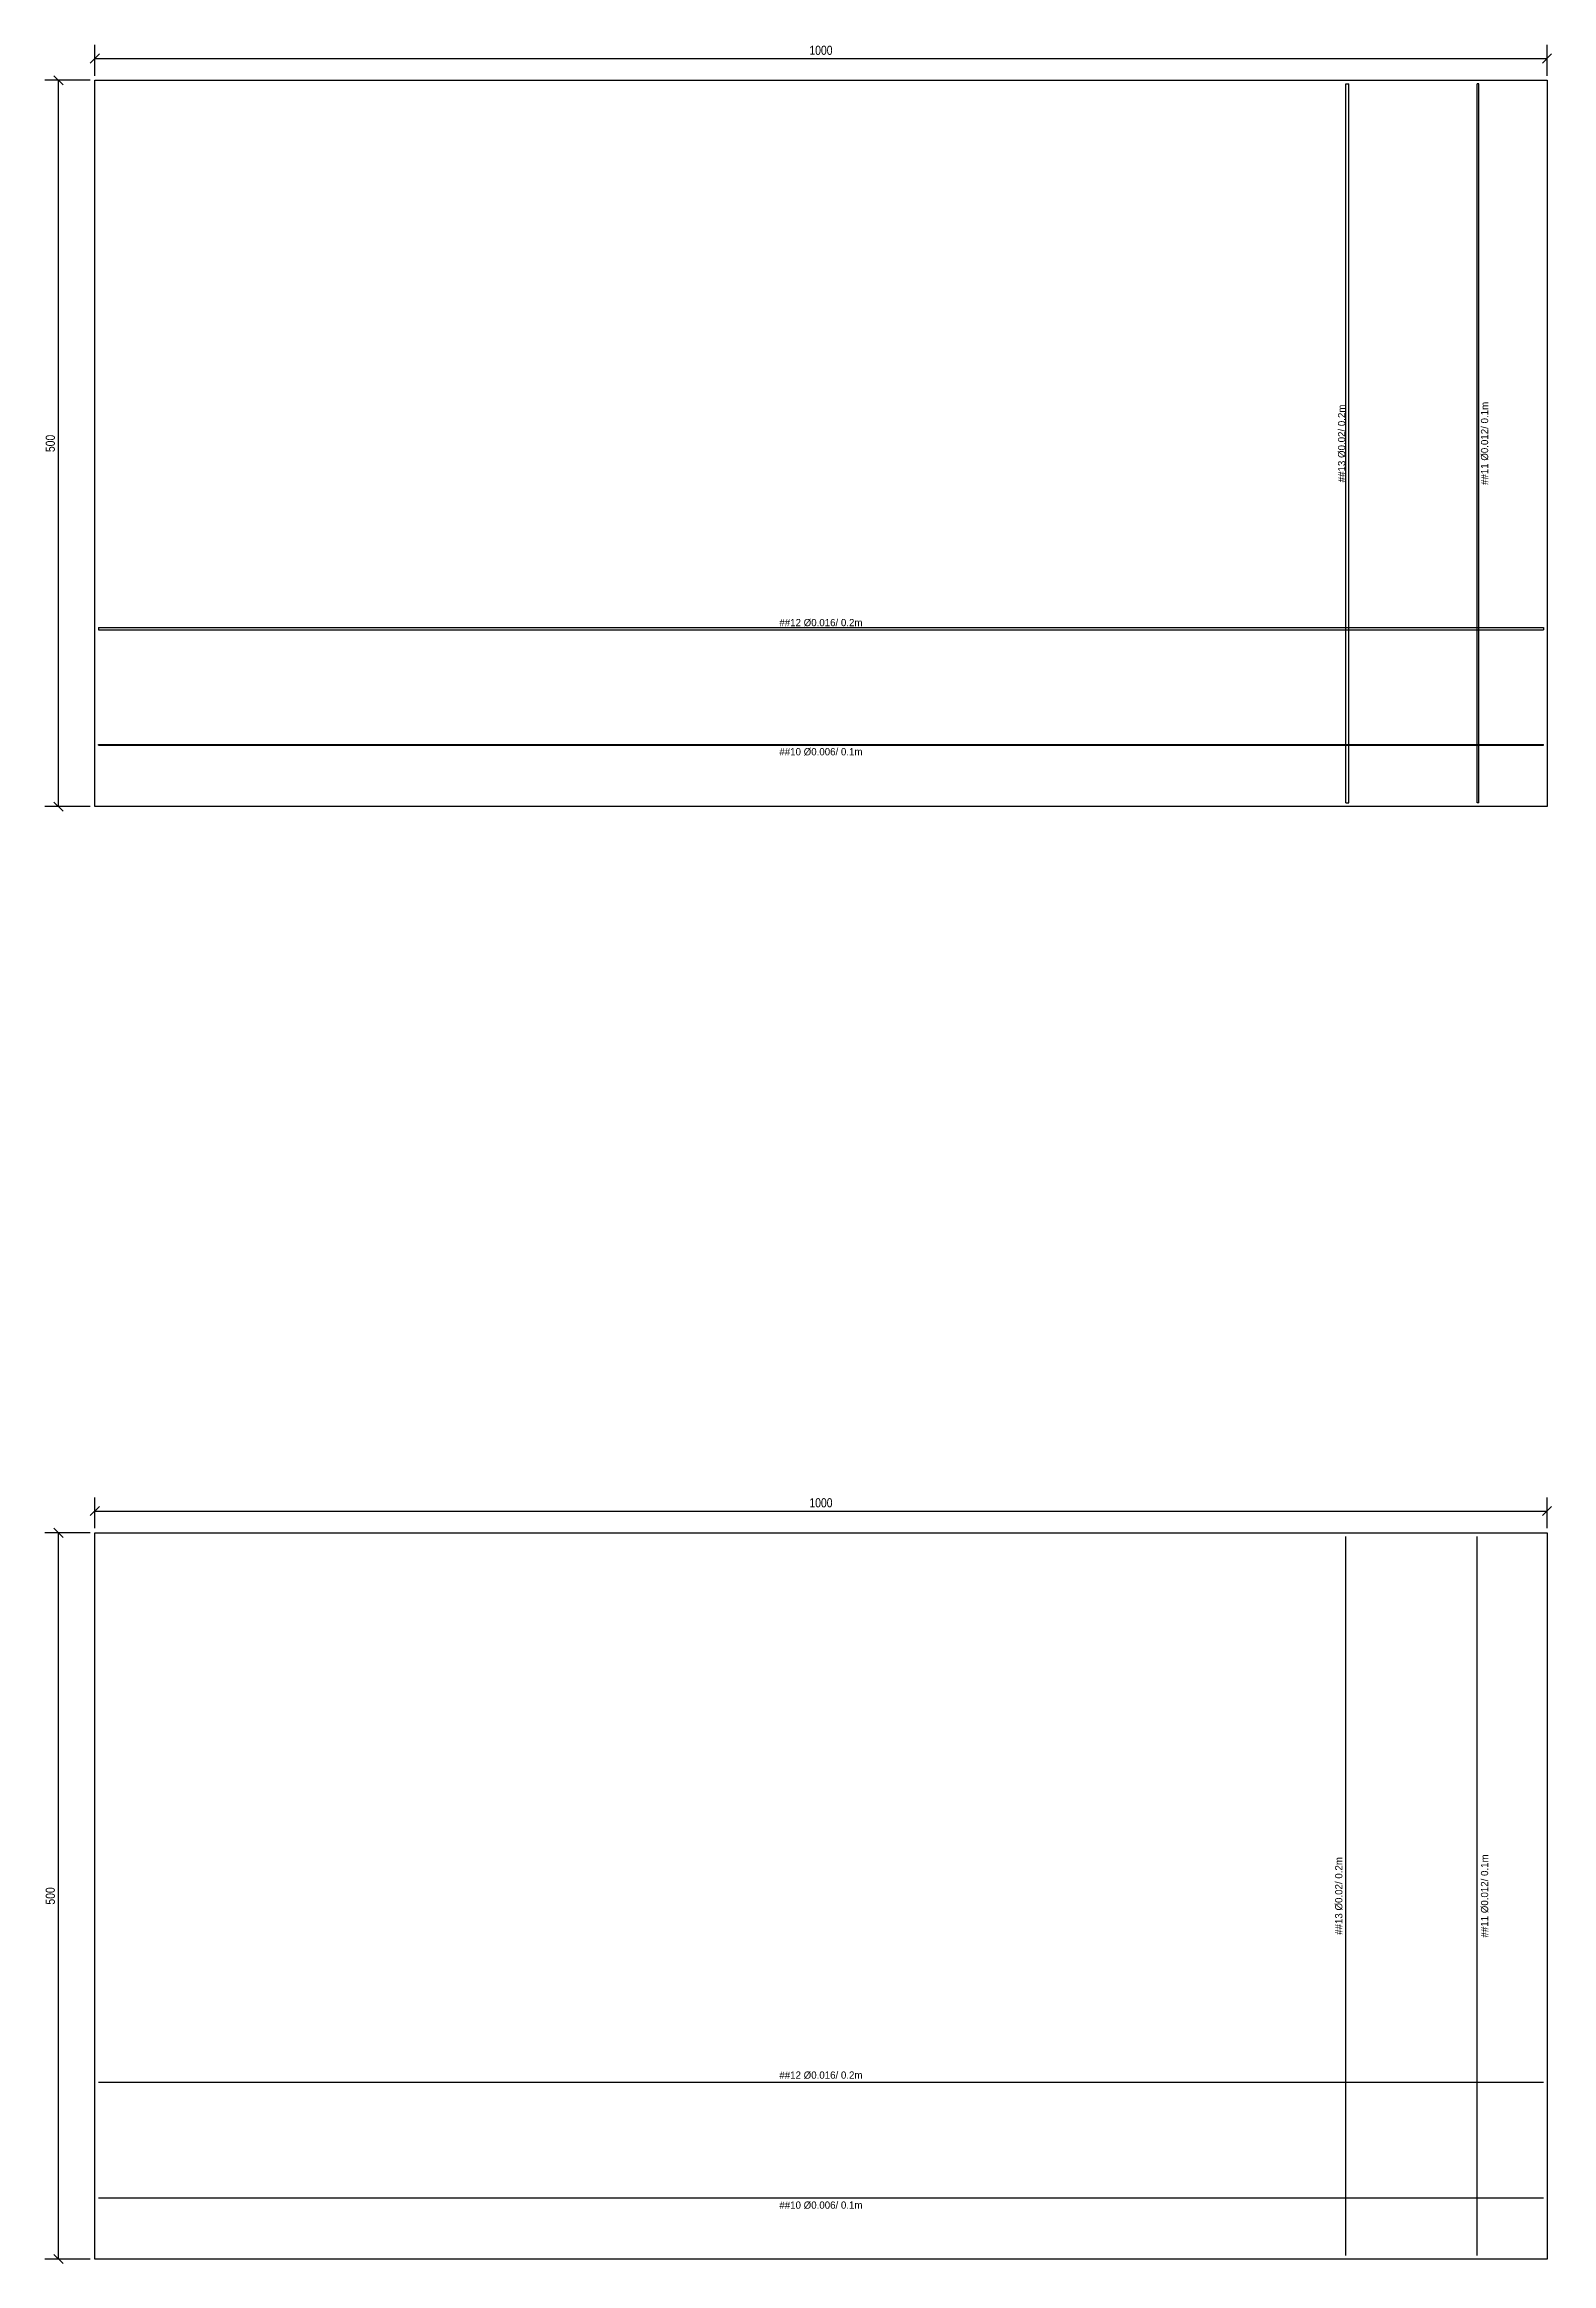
# Model space of a CAD drawing. Header units: metres. Extents: x -0.3 to 22, y -10 to 5.2.
# Drawn here: x 11.65 to 22.03, y -10.03 to 5.25 of the extents above; entities that cross this region are included whole.
import ezdxf
from ezdxf.enums import TextEntityAlignment as Align

# ---------------------------------------------------------------- set-up
doc = ezdxf.new("R2010")
doc.units = ezdxf.units.M
doc.styles.add('OpenSansCondensed-Light', font='OpenSansCondensed-Light.ttf')
doc.dimstyles.new('EZ_M_25_H25_CM', dxfattribs={"dimtxt": 0.0625, "dimasz": 0.0625, "dimexe": 0.09375, "dimexo": 0.03125, "dimgap": 0.025, "dimtad": 1, "dimlfac": 100, "dimzin": 12, "dimdsep": 46, "dimtxsty": 'OpenSansCondensed-Light', "dimtsz": 0.03125, "dimcen": 2.5, "dimazin": 3, "dimtfac": 0.5, "dimtmove": 2, "dimatfit": 3})

msp = doc.modelspace()

# ---------------------------------------------------------------- linework, layer by layer
for p, q in [((20.615, 0.025), (20.615, 4.975)), ((20.615, 4.975), (20.635, 4.975)), ((20.635, 0.025), (20.635, 4.975)), ((21.519, 0.025), (21.519, 4.975)), ((21.531, 4.975), (21.519, 4.975)), ((21.531, 0.025), (21.531, 4.975)), ((12.025, 1.233), (21.975, 1.233)), ((12.025, 1.233), (12.025, 1.217)), ((21.975, 1.233), (21.975, 1.217)), ((12.025, 1.217), (21.975, 1.217)), ((12.025, 0.428), (21.975, 0.428)), ((12.025, 0.422), (12.025, 0.428)), ((12.025, 0.422), (21.975, 0.422)), ((21.975, 0.422), (21.975, 0.428)), ((20.615, 0.025), (20.635, 0.025)), ((21.531, 0.025), (21.519, 0.025)), ((20.615, -9.975), (20.615, -5.025)), ((21.519, -9.975), (21.519, -5.025)), ((12.025, -8.783), (21.975, -8.783)), ((12.025, -9.578), (21.975, -9.578))]:
    msp.add_line(p, q)
for points in [[(12, 0), (12, 5), (22, 5), (22, 0), (12, 0)], [(12, -10), (12, -5), (22, -5), (22, -10), (12, -10)]]:
    msp.add_lwpolyline(points)

# ---------------------------------------------------------------- texts
for s, p in [('##13 Ø0.02/ 0.2m', (20.585, 2.5)), ('##11 Ø0.012/ 0.1m', (21.569, 2.5)), ('##13 Ø0.02/ 0.2m', (20.565, -7.5)), ('##11 Ø0.012/ 0.1m', (21.569, -7.5))]:
    msp.add_text(s, height=0.05, rotation=90).set_placement(p, align=Align.MIDDLE)
for s, p in [('##12 Ø0.016/ 0.2m', (17, 1.267)), ('##10 Ø0.006/ 0.1m', (17, 0.378)), ('##12 Ø0.016/ 0.2m', (17, -8.733)), ('##10 Ø0.006/ 0.1m', (17, -9.628))]:
    msp.add_text(s, height=0.05).set_placement(p, align=Align.MIDDLE)

# ---------------------------------------------------------------- dimensions: what is measured, and where the dimension line sits
for base, p1, p2 in [((12, 5.15), (12, 5), (22, 5)), ((12, -4.85), (12, -5), (22, -5))]:
    msp.add_linear_dim(base=base, p1=p1, p2=p2, dimstyle='EZ_M_25_H25_CM').render()
for base, p1, p2 in [((11.75, 0), (12, 0), (12, 5)), ((11.75, -10), (12, -10), (12, -5))]:
    msp.add_linear_dim(base=base, p1=p1, p2=p2, angle=90, dimstyle='EZ_M_25_H25_CM').render()

doc.saveas('drawing.dxf')
